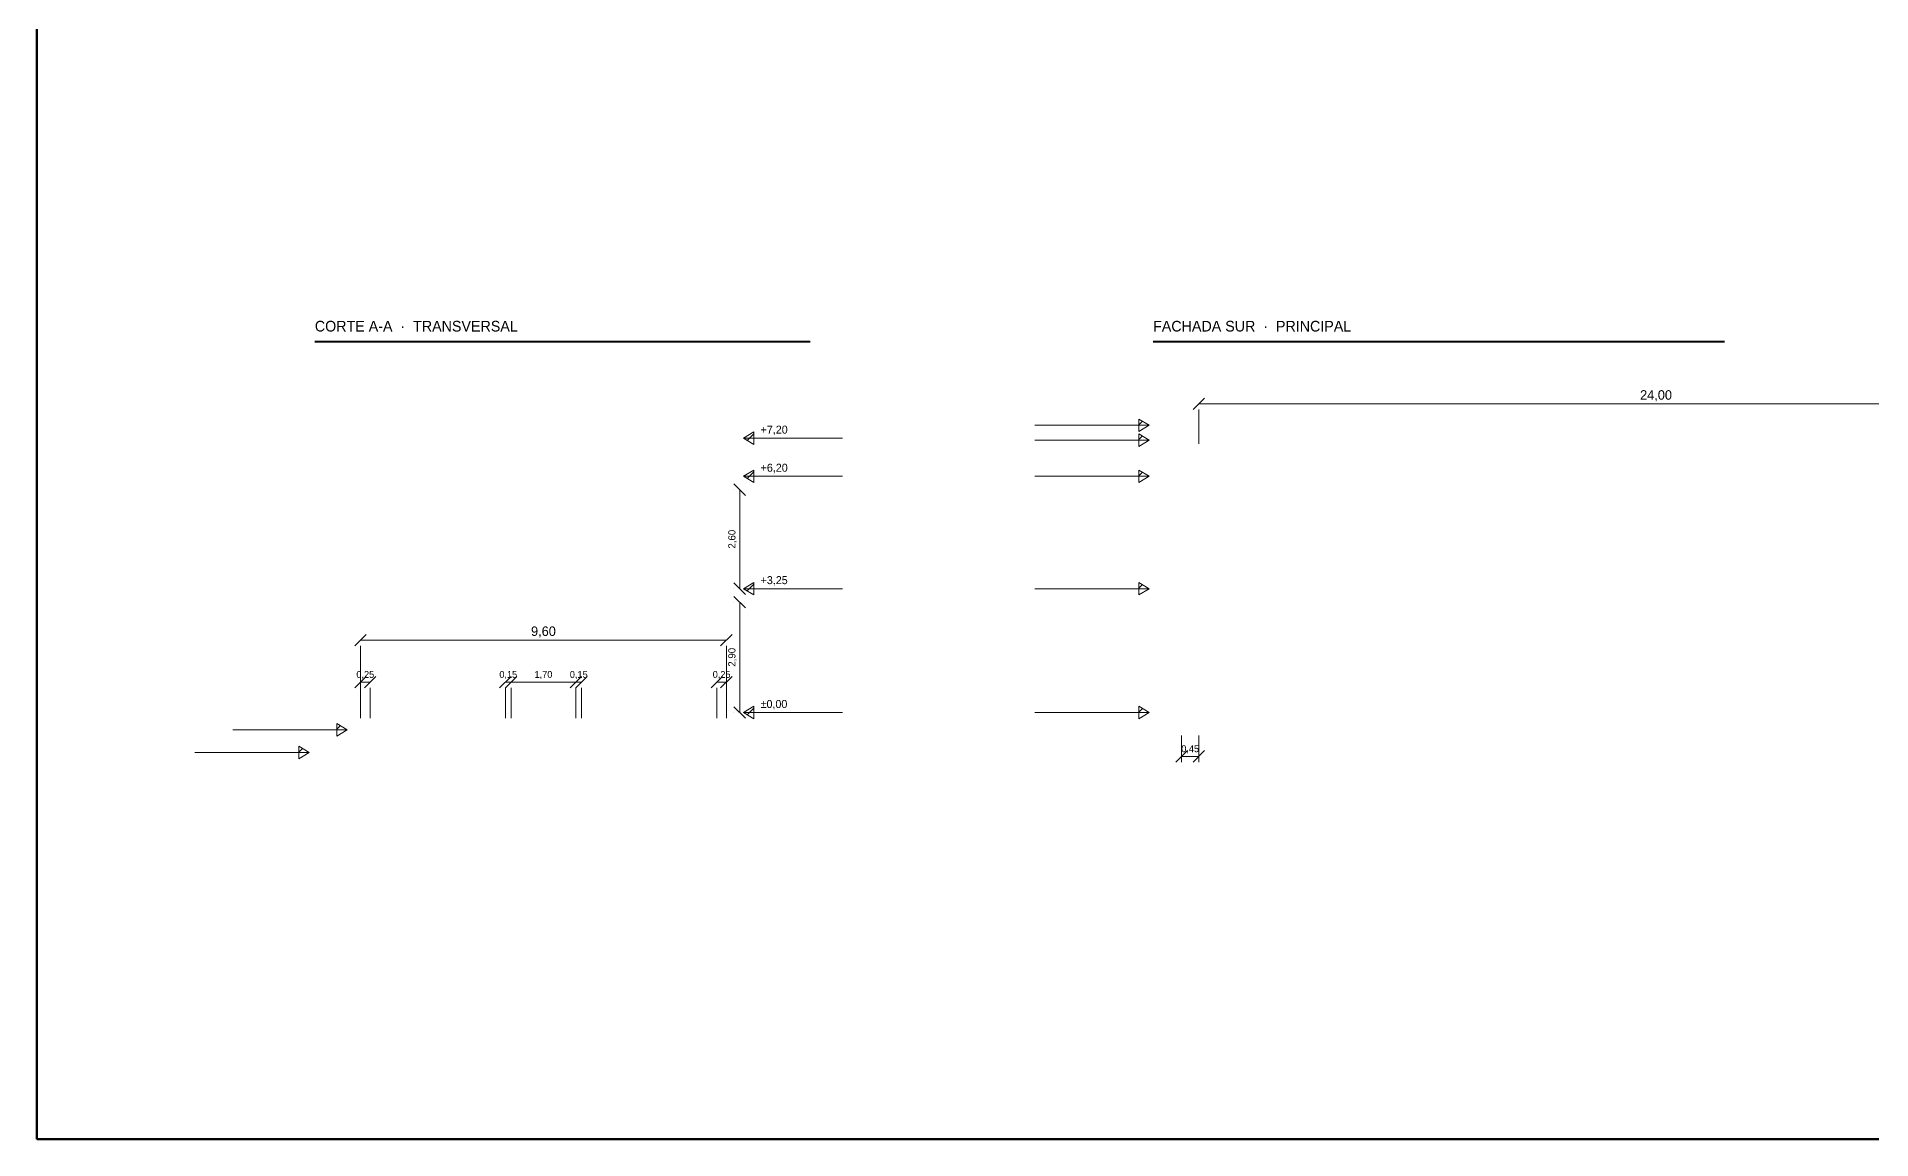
# Model space of a CAD drawing. Header units: metres. Extents: x -8 to 108, y -29 to 108.
# Drawn here: x 1.25 to 25.33, y -29.1 to -14.63 of the extents above; entities that cross this region are included whole.
import ezdxf
from ezdxf.enums import TextEntityAlignment as Align

# ---------------------------------------------------------------- set-up
doc = ezdxf.new("R2010")
doc.units = ezdxf.units.M
for name, color, linetype, lineweight in [('cota', 7, 'CONTINUOUS', 13), ('cota-texto', 7, 'CONTINUOUS', 5), ('hatch', 7, 'CONTINUOUS', 9), ('marco', 7, 'CONTINUOUS', 70), ('marco-medio', 7, 'CONTINUOUS', 40), ('nivel', 7, 'CONTINUOUS', 20), ('texto', 7, 'CONTINUOUS', 5)]:
    doc.layers.add(name, color=color, linetype=linetype, lineweight=lineweight)

msp = doc.modelspace()

# ---------------------------------------------------------------- linework, layer by layer
at = {"layer": 'cota'}
for p, q in [((16.425, -19.525), (16.575, -19.375)), ((16.5, -19.45), (28.5, -19.45)), ((16.5, -19.975), (16.5, -19.525)), ((10.4, -20.5), (10.55, -20.65)), ((10.4, -20.575), (10.4, -20.575)), ((10.475, -21.875), (10.475, -20.575)), ((10.4, -21.8), (10.55, -21.95)), ((10.4, -21.875), (10.4, -21.875)), ((10.4, -21.975), (10.55, -22.125)), ((10.4, -22.05), (10.4, -22.05)), ((10.475, -23.5), (10.475, -22.05)), ((5.425, -22.625), (5.575, -22.475)), ((5.5, -22.55), (10.3, -22.55)), ((5.5, -23.575), (5.5, -22.625)), ((10.225, -22.625), (10.375, -22.475)), ((10.3, -23.575), (10.3, -22.625)), ((5.425, -23.175), (5.575, -23.025)), ((5.5, -23.1), (5.625, -23.1)), ((5.55, -23.175), (5.7, -23.025)), ((7.325, -23.175), (7.475, -23.025)), ((7.4, -23.175), (7.55, -23.025)), ((7.4, -23.175), (7.55, -23.025)), ((7.4, -23.1), (7.475, -23.1)), ((7.475, -23.1), (8.325, -23.1)), ((8.25, -23.175), (8.4, -23.025)), ((8.25, -23.175), (8.4, -23.025)), ((8.325, -23.175), (8.475, -23.025)), ((8.325, -23.1), (8.4, -23.1)), ((10.1, -23.175), (10.25, -23.025)), ((10.175, -23.1), (10.3, -23.1)), ((10.225, -23.175), (10.375, -23.025)), ((5.5, -23.575), (5.5, -23.175)), ((5.625, -23.575), (5.625, -23.175)), ((7.4, -23.575), (7.4, -23.175)), ((7.475, -23.575), (7.475, -23.175)), ((7.475, -23.575), (7.475, -23.175)), ((8.325, -23.575), (8.325, -23.175)), ((8.325, -23.575), (8.325, -23.175)), ((8.4, -23.575), (8.4, -23.175)), ((10.175, -23.575), (10.175, -23.175)), ((10.3, -23.575), (10.3, -23.175)), ((10.4, -23.425), (10.55, -23.575)), ((10.4, -23.5), (10.4, -23.5)), ((16.275, -23.8), (16.275, -24.15)), ((16.5, -23.8), (16.5, -24.15)), ((16.2, -24.15), (16.35, -24)), ((16.5, -24.075), (16.275, -24.075)), ((16.425, -24.15), (16.575, -24))]:
    msp.add_line(p, q, dxfattribs=at)
at = {"layer": 'hatch'}
for p, q in [((15.715, -19.724), (15.762, -19.676)), ((10.572, -19.929), (10.66, -19.841)), ((15.715, -19.919), (15.762, -19.871)), ((10.572, -20.429), (10.66, -20.341)), ((15.715, -20.394), (15.762, -20.346)), ((10.572, -21.904), (10.66, -21.816)), ((15.715, -21.869), (15.762, -21.821)), ((10.572, -23.529), (10.66, -23.441)), ((15.715, -23.494), (15.762, -23.446)), ((5.19, -23.719), (5.237, -23.671)), ((4.69, -24.019), (4.737, -23.971))]:
    msp.add_line(p, q, dxfattribs=at)
at = {"layer": 'marco'}
for p, q in [((1.25, -29.1), (1.25, -0.6)), ((41.45, -29.1), (1.25, -29.1))]:
    msp.add_line(p, q, dxfattribs=at)
at = {"layer": 'marco-medio'}
for p, q in [((4.9, -18.63), (11.4, -18.63)), ((15.9, -18.63), (23.4, -18.63))]:
    msp.add_line(p, q, dxfattribs=at)
at = {"layer": 'nivel'}
for p, q in [((15.85, -19.73), (14.35, -19.73)), ((10.525, -19.9), (11.825, -19.9)), ((15.85, -19.925), (14.35, -19.925)), ((10.525, -20.4), (11.825, -20.4)), ((15.85, -20.4), (14.35, -20.4)), ((10.525, -21.875), (11.825, -21.875)), ((15.85, -21.875), (14.35, -21.875)), ((10.525, -23.5), (11.825, -23.5)), ((15.85, -23.5), (14.35, -23.5)), ((5.325, -23.725), (3.825, -23.725)), ((4.825, -24.025), (3.325, -24.025))]:
    msp.add_line(p, q, dxfattribs=at)
for points in [[(15.85, -19.73), (15.715, -19.648), (15.715, -19.812)], [(15.85, -19.73), (15.715, -19.648), (15.715, -19.812)], [(10.525, -19.9), (10.66, -19.818), (10.66, -19.983)], [(10.525, -19.9), (10.66, -19.818), (10.66, -19.983)], [(15.85, -19.925), (15.715, -19.843), (15.715, -20.008)], [(15.85, -19.925), (15.715, -19.843), (15.715, -20.008)], [(10.525, -20.4), (10.66, -20.318), (10.66, -20.483)], [(10.525, -20.4), (10.66, -20.318), (10.66, -20.483)], [(15.85, -20.4), (15.715, -20.318), (15.715, -20.483)], [(15.85, -20.4), (15.715, -20.318), (15.715, -20.483)], [(10.525, -21.875), (10.66, -21.793), (10.66, -21.957)], [(10.525, -21.875), (10.66, -21.793), (10.66, -21.957)], [(15.85, -21.875), (15.715, -21.793), (15.715, -21.957)], [(15.85, -21.875), (15.715, -21.793), (15.715, -21.957)], [(10.525, -23.5), (10.66, -23.418), (10.66, -23.582)], [(10.525, -23.5), (10.66, -23.418), (10.66, -23.582)], [(15.85, -23.5), (15.715, -23.418), (15.715, -23.582)], [(15.85, -23.5), (15.715, -23.418), (15.715, -23.582)], [(5.325, -23.725), (5.19, -23.643), (5.19, -23.808)], [(5.325, -23.725), (5.19, -23.643), (5.19, -23.808)], [(4.825, -24.025), (4.69, -23.943), (4.69, -24.108)], [(4.825, -24.025), (4.69, -23.943), (4.69, -24.108)]]:
    msp.add_lwpolyline(points, close=True, dxfattribs=at)

# ---------------------------------------------------------------- texts
at = {"layer": 'cota-texto'}
for s, height, p in [('24,00', 0.125, (22.5, -19.395)), ('9,60', 0.125, (7.9, -22.495)), ('0,25', 0.09, (5.562, -23.045)), ('0,15', 0.09, (7.438, -23.045)), ('1,70', 0.09, (7.9, -23.045)), ('0,15', 0.09, (8.363, -23.045)), ('0,25', 0.09, (10.238, -23.045)), ('0,45', 0.09, (16.387, -24.02))]:
    msp.add_text(s, height=height, dxfattribs=at).set_placement(p, align=Align.CENTER)
for s, p in [('2,60', (10.42, -21.225)), ('2,90', (10.42, -22.775))]:
    msp.add_text(s, height=0.095, rotation=90, dxfattribs=at).set_placement(p, align=Align.CENTER)
at = {"layer": 'texto'}
for s, height, p in [('CORTE A-A  ·  TRANSVERSAL', 0.14, (4.9, -18.5)), ('FACHADA SUR  ·  PRINCIPAL', 0.14, (15.9, -18.5)), ('+7,20', 0.105, (10.75, -19.84)), ('+6,20', 0.105, (10.75, -20.34)), ('+3,25', 0.105, (10.75, -21.815)), ('±0,00', 0.105, (10.75, -23.44))]:
    msp.add_text(s, height=height, dxfattribs=at).set_placement(p)

doc.saveas('drawing.dxf')
